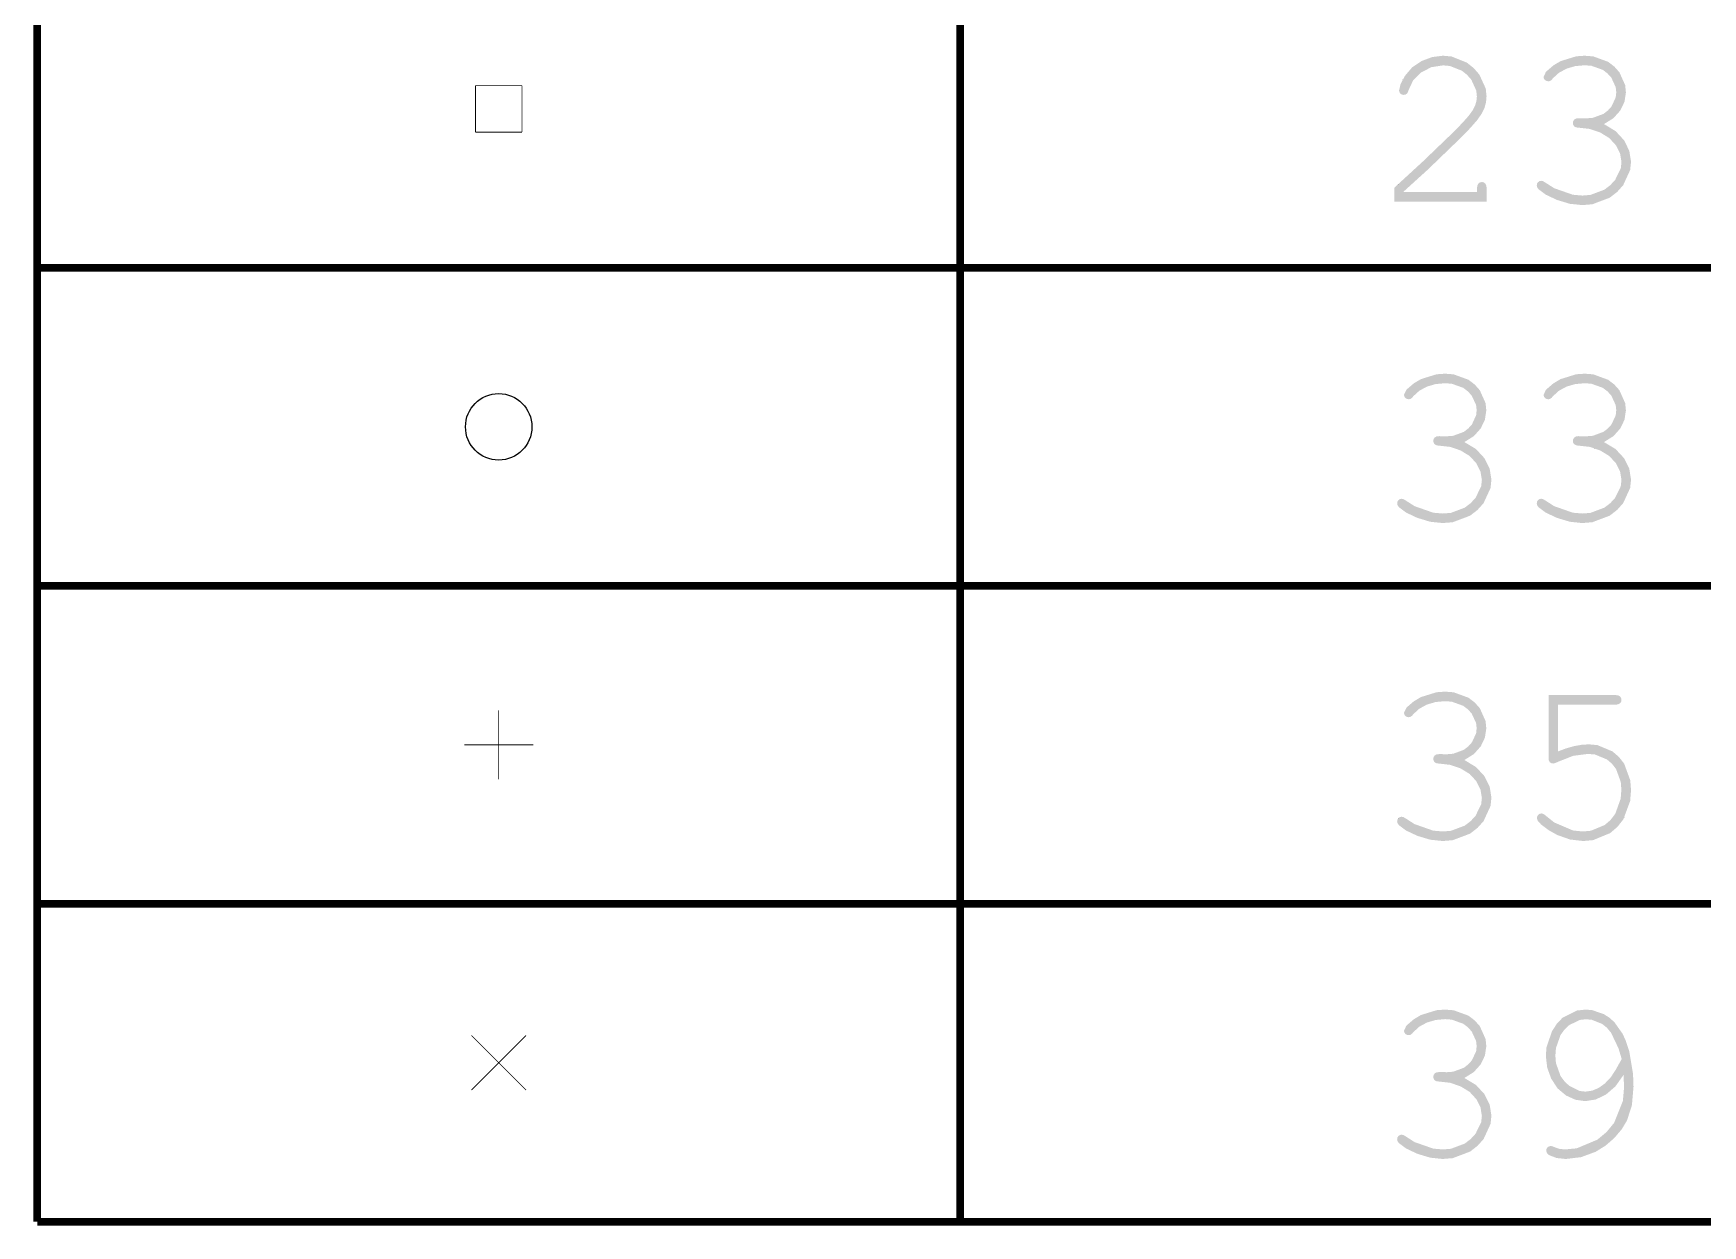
# Model space of a CAD drawing. Extents: x 0 to 8972, y -7 to 3200.
# Drawn here: x 2802 to 3650, y 2066 to 2671 of the extents above; entities that cross this region are included whole.
import ezdxf

# ---------------------------------------------------------------- set-up
doc = ezdxf.new("R2010")
doc.units = 0
doc.layers.add('DRILL_SYMBOLS', color=255, linetype='CONTINUOUS')

msp = doc.modelspace()

# ---------------------------------------------------------------- hatches: boundary and pattern name
at = {"layer": 'DRILL_SYMBOLS'}
for points in [[(3497.989055, 2590.679882), (3535.18685, 2590.679882), (3535.18685, 2592.583031), (3535.359882, 2594.068071), (3535.878898, 2595.062913), (3536.67189, 2595.625197), (3537.666693, 2595.812598), (3538.618268, 2595.625197), (3539.39685, 2595.062913), (3539.915866, 2594.068071), (3540.088898, 2592.583031), (3540.088898, 2585.835551), (3493.260039, 2585.835551), (3493.260039, 2592.986732), (3507.821969, 2606.366417), (3521.980197, 2619.976772), (3527.473346, 2625.527598), (3530.919213, 2629.377165), (3532.959331, 2632.195827), (3534.235276, 2634.654055), (3534.905709, 2636.939252), (3535.129173, 2639.238898), (3534.815591, 2642.263031), (3532.306929, 2647.770591), (3530.111811, 2650.254055), (3527.473346, 2652.348228), (3521.417913, 2654.741575), (3518.000906, 2655.040748), (3512.01752, 2654.132441), (3506.755039, 2651.40748), (3502.718071, 2647.341654), (3500.41122, 2642.410787), (3500.021969, 2641.271811), (3499.546181, 2640.622992), (3498.796457, 2640.190472), (3497.931378, 2640.046299), (3497.030276, 2640.212087), (3496.287756, 2640.709488), (3495.790354, 2641.437598), (3495.624528, 2642.295472), (3496.381457, 2645.553858), (3498.652283, 2649.792677), (3502.256693, 2654.017087), (3507.014567, 2657.232244), (3512.414016, 2659.265157), (3517.943228, 2659.942795), (3522.311811, 2659.549882), (3530.097402, 2656.406811), (3533.514409, 2653.656654), (3536.365512, 2650.409055), (3539.623937, 2643.286693), (3540.03122, 2639.41189), (3539.757283, 2636.203937), (3538.935472, 2633.269921), (3537.457638, 2630.34315), (3535.215709, 2627.156811), (3531.546378, 2622.997283), (3525.786496, 2617.150906), (3510.301811, 2602.199685), (3497.989055, 2591.025906)], [(3599.663031, 2625.224843), (3605.559921, 2621.670866), (3609.870827, 2617.006732), (3612.509252, 2611.67937), (3613.38874, 2606.135748), (3612.947205, 2601.909528), (3609.414843, 2594.224843), (3606.324055, 2590.766417), (3602.570039, 2587.852598), (3593.731929, 2584.522559), (3588.647874, 2584.106299), (3582.304094, 2584.769291), (3575.729567, 2586.758268), (3570.048976, 2589.439961), (3566.38689, 2592.179331), (3565.738071, 2593.130906), (3565.521811, 2594.140157), (3565.687598, 2595.005236), (3566.185039, 2595.754961), (3566.91311, 2596.273976), (3567.770984, 2596.447008), (3568.751378, 2596.230748), (3569.847126, 2595.581929), (3574.381535, 2592.680354), (3583.839567, 2589.364291), (3588.763228, 2588.949764), (3592.802008, 2589.279567), (3599.852283, 2591.918031), (3602.86378, 2594.226654), (3605.349055, 2596.939016), (3608.189331, 2602.807047), (3608.54437, 2605.962717), (3607.845118, 2610.244803), (3605.747323, 2614.440354), (3602.337559, 2618.152913), (3597.702244, 2620.986024), (3592.425354, 2622.781024), (3587.090787, 2623.37937), (3585.605748, 2623.545157), (3584.610906, 2624.042559), (3584.048622, 2624.813937), (3583.861181, 2625.801535), (3584.041417, 2626.75311), (3584.582087, 2627.531693), (3585.483189, 2628.050709), (3586.744724, 2628.22374), (3590.897047, 2628.166063), (3594.01311, 2628.414764), (3599.390906, 2630.404409), (3601.652717, 2632.145354), (3603.507165, 2634.214291), (3605.626575, 2638.827992), (3605.891535, 2641.372717), (3605.613976, 2644.003976), (3603.393661, 2648.790669), (3601.450866, 2650.946102), (3599.061102, 2652.762756), (3593.265157, 2654.838898), (3589.858976, 2655.098425), (3585.043465, 2654.665906), (3580.631614, 2653.368307), (3576.839764, 2651.320984), (3573.884094, 2648.639252), (3573.069488, 2647.709331), (3572.471181, 2647.226339), (3571.944921, 2647.031693), (3571.346575, 2646.966811), (3570.438268, 2647.132598), (3569.674134, 2647.630039), (3569.155079, 2648.35811), (3568.982087, 2649.215984), (3570.236417, 2651.825591), (3573.999449, 2655.040748), (3577.60748, 2657.185394), (3585.537244, 2659.636417), (3589.858976, 2659.942795), (3594.238386, 2659.598543), (3601.764449, 2656.844764), (3604.911102, 2654.435197), (3607.484685, 2651.549843), (3610.425906, 2644.989764), (3610.793543, 2641.315039), (3610.087087, 2636.600433), (3607.967677, 2632.145354), (3604.478583, 2628.252559)], [(3528.785394, 2463.80752), (3534.682244, 2460.253543), (3538.99315, 2455.589409), (3541.631575, 2450.262047), (3542.511063, 2444.718425), (3542.069528, 2440.492205), (3538.537165, 2432.80752), (3535.446378, 2429.349094), (3531.692362, 2426.435276), (3522.854252, 2423.105236), (3517.770197, 2422.688976), (3511.426417, 2423.351969), (3504.85189, 2425.340945), (3499.171299, 2428.022638), (3495.509213, 2430.762008), (3494.860394, 2431.713583), (3494.644134, 2432.722835), (3494.809921, 2433.587913), (3495.307362, 2434.337638), (3496.035433, 2434.856654), (3496.893307, 2435.029685), (3497.873701, 2434.813425), (3498.969449, 2434.164606), (3503.503858, 2431.263031), (3512.96189, 2427.946969), (3517.885551, 2427.532441), (3521.924331, 2427.862244), (3528.974606, 2430.500709), (3531.986102, 2432.809331), (3534.471378, 2435.521693), (3537.311654, 2441.389724), (3537.666693, 2444.545394), (3536.967441, 2448.82748), (3534.869685, 2453.023031), (3531.459882, 2456.735591), (3526.824567, 2459.568701), (3521.547677, 2461.363701), (3516.21311, 2461.962047), (3514.728071, 2462.127835), (3513.733228, 2462.625236), (3513.170945, 2463.396614), (3512.983504, 2464.384213), (3513.16374, 2465.335787), (3513.704409, 2466.11437), (3514.605512, 2466.633386), (3515.867087, 2466.806417), (3520.01937, 2466.74874), (3523.135433, 2466.997441), (3528.513228, 2468.987087), (3530.775039, 2470.728031), (3532.629488, 2472.796969), (3534.748898, 2477.410669), (3535.013858, 2479.955394), (3534.736299, 2482.586654), (3532.515984, 2487.373346), (3530.573189, 2489.52878), (3528.183425, 2491.345433), (3522.38748, 2493.421575), (3518.981299, 2493.681102), (3514.165787, 2493.248583), (3509.753937, 2491.950984), (3505.962087, 2489.903661), (3503.006417, 2487.221929), (3502.191811, 2486.292008), (3501.593504, 2485.809016), (3501.067244, 2485.61437), (3500.468898, 2485.549488), (3499.560591, 2485.715276), (3498.796457, 2486.212717), (3498.277402, 2486.940787), (3498.104409, 2487.798661), (3499.35874, 2490.408268), (3503.121772, 2493.623425), (3506.729803, 2495.768071), (3514.659567, 2498.219094), (3518.981299, 2498.525472), (3523.360709, 2498.18122), (3530.886772, 2495.427441), (3534.033425, 2493.017874), (3536.607008, 2490.13252), (3539.548228, 2483.572441), (3539.915866, 2479.897717), (3539.209409, 2475.18311), (3537.09, 2470.728031), (3533.600906, 2466.835236)], [(3599.663031, 2463.80752), (3605.559921, 2460.253543), (3609.870827, 2455.589409), (3612.509252, 2450.262047), (3613.38874, 2444.718425), (3612.947205, 2440.492205), (3609.414843, 2432.80752), (3606.324055, 2429.349094), (3602.570039, 2426.435276), (3593.731929, 2423.105236), (3588.647874, 2422.688976), (3582.304094, 2423.351969), (3575.729567, 2425.340945), (3570.048976, 2428.022638), (3566.38689, 2430.762008), (3565.738071, 2431.713583), (3565.521811, 2432.722835), (3565.687598, 2433.587913), (3566.185039, 2434.337638), (3566.91311, 2434.856654), (3567.770984, 2435.029685), (3568.751378, 2434.813425), (3569.847126, 2434.164606), (3574.381535, 2431.263031), (3583.839567, 2427.946969), (3588.763228, 2427.532441), (3592.802008, 2427.862244), (3599.852283, 2430.500709), (3602.86378, 2432.809331), (3605.349055, 2435.521693), (3608.189331, 2441.389724), (3608.54437, 2444.545394), (3607.845118, 2448.82748), (3605.747323, 2453.023031), (3602.337559, 2456.735591), (3597.702244, 2459.568701), (3592.425354, 2461.363701), (3587.090787, 2461.962047), (3585.605748, 2462.127835), (3584.610906, 2462.625236), (3584.048622, 2463.396614), (3583.861181, 2464.384213), (3584.041417, 2465.335787), (3584.582087, 2466.11437), (3585.483189, 2466.633386), (3586.744724, 2466.806417), (3590.897047, 2466.74874), (3594.01311, 2466.997441), (3599.390906, 2468.987087), (3601.652717, 2470.728031), (3603.507165, 2472.796969), (3605.626575, 2477.410669), (3605.891535, 2479.955394), (3605.613976, 2482.586654), (3603.393661, 2487.373346), (3601.450866, 2489.52878), (3599.061102, 2491.345433), (3593.265157, 2493.421575), (3589.858976, 2493.681102), (3585.043465, 2493.248583), (3580.631614, 2491.950984), (3576.839764, 2489.903661), (3573.884094, 2487.221929), (3573.069488, 2486.292008), (3572.471181, 2485.809016), (3571.944921, 2485.61437), (3571.346575, 2485.549488), (3570.438268, 2485.715276), (3569.674134, 2486.212717), (3569.155079, 2486.940787), (3568.982087, 2487.798661), (3570.236417, 2490.408268), (3573.999449, 2493.623425), (3577.60748, 2495.768071), (3585.537244, 2498.219094), (3589.858976, 2498.525472), (3594.238386, 2498.18122), (3601.764449, 2495.427441), (3604.911102, 2493.017874), (3607.484685, 2490.13252), (3610.425906, 2483.572441), (3610.793543, 2479.897717), (3610.087087, 2475.18311), (3607.967677, 2470.728031), (3604.478583, 2466.835236)], [(3528.785394, 2302.390197), (3534.682244, 2298.83622), (3538.99315, 2294.172087), (3541.631575, 2288.844724), (3542.511063, 2283.301102), (3542.069528, 2279.074882), (3538.537165, 2271.390197), (3535.446378, 2267.931772), (3531.692362, 2265.017953), (3522.854252, 2261.687913), (3517.770197, 2261.271654), (3511.426417, 2261.934646), (3504.85189, 2263.923622), (3499.171299, 2266.605315), (3495.509213, 2269.344685), (3494.860394, 2270.29626), (3494.644134, 2271.305512), (3494.809921, 2272.170591), (3495.307362, 2272.920315), (3496.035433, 2273.439331), (3496.893307, 2273.612362), (3497.873701, 2273.396102), (3498.969449, 2272.747283), (3503.503858, 2269.845709), (3512.96189, 2266.529646), (3517.885551, 2266.115118), (3521.924331, 2266.444921), (3528.974606, 2269.083386), (3531.986102, 2271.392008), (3534.471378, 2274.10437), (3537.311654, 2279.972402), (3537.666693, 2283.128071), (3536.967441, 2287.410157), (3534.869685, 2291.605709), (3531.459882, 2295.318268), (3526.824567, 2298.151378), (3521.547677, 2299.946378), (3516.21311, 2300.544724), (3514.728071, 2300.710512), (3513.733228, 2301.207913), (3513.170945, 2301.979291), (3512.983504, 2302.96689), (3513.16374, 2303.918465), (3513.704409, 2304.697047), (3514.605512, 2305.216063), (3515.867087, 2305.389094), (3520.01937, 2305.331417), (3523.135433, 2305.580118), (3528.513228, 2307.569764), (3530.775039, 2309.310709), (3532.629488, 2311.379646), (3534.748898, 2315.993346), (3535.013858, 2318.538071), (3534.736299, 2321.169331), (3532.515984, 2325.956024), (3530.573189, 2328.111457), (3528.183425, 2329.92811), (3522.38748, 2332.004252), (3518.981299, 2332.26378), (3514.165787, 2331.83126), (3509.753937, 2330.533661), (3505.962087, 2328.486339), (3503.006417, 2325.804606), (3502.191811, 2324.874685), (3501.593504, 2324.391693), (3501.067244, 2324.197047), (3500.468898, 2324.132165), (3499.560591, 2324.297953), (3498.796457, 2324.795394), (3498.277402, 2325.523465), (3498.104409, 2326.381339), (3499.35874, 2328.990945), (3503.121772, 2332.206102), (3506.729803, 2334.350748), (3514.659567, 2336.801772), (3518.981299, 2337.10815), (3523.360709, 2336.763898), (3530.886772, 2334.010118), (3534.033425, 2331.600551), (3536.607008, 2328.715197), (3539.548228, 2322.155118), (3539.915866, 2318.480394), (3539.209409, 2313.765787), (3537.09, 2309.310709), (3533.600906, 2305.417913)], [(3576.363976, 2330.475984), (3576.363976, 2306.773189), (3580.545118, 2308.33752), (3584.553228, 2309.454882), (3588.373937, 2310.125315), (3591.992795, 2310.34878), (3596.363189, 2309.948701), (3603.990197, 2306.747953), (3607.246772, 2303.947323), (3609.933898, 2300.494252), (3613.004882, 2292.074291), (3613.38874, 2287.107362), (3612.95622, 2281.614213), (3609.495945, 2272.271496), (3606.468228, 2268.421969), (3602.791693, 2265.293701), (3594.141063, 2261.718543), (3589.166929, 2261.271654), (3582.433819, 2262.035591), (3575.960276, 2264.327323), (3571.66378, 2266.720669), (3567.770984, 2269.633071), (3566.127362, 2271.377598), (3565.579488, 2272.804961), (3565.75248, 2273.76374), (3566.271535, 2274.563937), (3567.02126, 2275.104606), (3567.886339, 2275.284803), (3568.895551, 2275.025276), (3569.96248, 2274.246732), (3574.413976, 2270.689134), (3583.900827, 2266.623346), (3588.93626, 2266.115118), (3592.99122, 2266.477362), (3599.998268, 2269.375354), (3602.950315, 2271.911063), (3605.37248, 2275.04874), (3608.140709, 2282.762205), (3608.486732, 2287.338071), (3608.187559, 2291.232638), (3605.794213, 2297.821575), (3603.700039, 2300.515866), (3601.144488, 2302.698386), (3595.060197, 2305.192638), (3591.531457, 2305.504409), (3583.976535, 2304.509606), (3576.421614, 2301.525118), (3574.850079, 2300.833071), (3573.826417, 2300.602402), (3572.889291, 2300.775394), (3572.153976, 2301.294449), (3571.678189, 2302.130669), (3571.519606, 2303.255236), (3571.519606, 2335.377992), (3605.314803, 2335.377992), (3606.799843, 2335.205), (3607.794646, 2334.685945), (3608.356969, 2333.892992), (3608.54437, 2332.89815), (3608.356969, 2331.946575), (3607.794646, 2331.168031), (3606.799843, 2330.648976), (3605.314803, 2330.475984)], [(3528.785394, 2140.972874), (3534.682244, 2137.418898), (3538.99315, 2132.754764), (3541.631575, 2127.427402), (3542.511063, 2121.88378), (3542.069528, 2117.657559), (3538.537165, 2109.972874), (3535.446378, 2106.514449), (3531.692362, 2103.60063), (3522.854252, 2100.270591), (3517.770197, 2099.854331), (3511.426417, 2100.517323), (3504.85189, 2102.506299), (3499.171299, 2105.187992), (3495.509213, 2107.927362), (3494.860394, 2108.878937), (3494.644134, 2109.888189), (3494.809921, 2110.753268), (3495.307362, 2111.502992), (3496.035433, 2112.022008), (3496.893307, 2112.195039), (3497.873701, 2111.97878), (3498.969449, 2111.329961), (3503.503858, 2108.428386), (3512.96189, 2105.112323), (3517.885551, 2104.697795), (3521.924331, 2105.027598), (3528.974606, 2107.666063), (3531.986102, 2109.974685), (3534.471378, 2112.687047), (3537.311654, 2118.555079), (3537.666693, 2121.710748), (3536.967441, 2125.992835), (3534.869685, 2130.188386), (3531.459882, 2133.900945), (3526.824567, 2136.734055), (3521.547677, 2138.529055), (3516.21311, 2139.127402), (3514.728071, 2139.293189), (3513.733228, 2139.790591), (3513.170945, 2140.561969), (3512.983504, 2141.549567), (3513.16374, 2142.501142), (3513.704409, 2143.279724), (3514.605512, 2143.79874), (3515.867087, 2143.971772), (3520.01937, 2143.914094), (3523.135433, 2144.162795), (3528.513228, 2146.152441), (3530.775039, 2147.893386), (3532.629488, 2149.962323), (3534.748898, 2154.576024), (3535.013858, 2157.120748), (3534.736299, 2159.752008), (3532.515984, 2164.538701), (3530.573189, 2166.694134), (3528.183425, 2168.510787), (3522.38748, 2170.586929), (3518.981299, 2170.846457), (3514.165787, 2170.413937), (3509.753937, 2169.116339), (3505.962087, 2167.069016), (3503.006417, 2164.387283), (3502.191811, 2163.457362), (3501.593504, 2162.97437), (3501.067244, 2162.779724), (3500.468898, 2162.714843), (3499.560591, 2162.88063), (3498.796457, 2163.378071), (3498.277402, 2164.106142), (3498.104409, 2164.964016), (3499.35874, 2167.573622), (3503.121772, 2170.78878), (3506.729803, 2172.933425), (3514.659567, 2175.384449), (3518.981299, 2175.690827), (3523.360709, 2175.346575), (3530.886772, 2172.592795), (3534.033425, 2170.183228), (3536.607008, 2167.297874), (3539.548228, 2160.737795), (3539.915866, 2157.063071), (3539.209409, 2152.348465), (3537.09, 2147.893386), (3533.600906, 2144.000591)], [(3609.58248, 2142.53), (3605.48063, 2136.719646), (3600.672283, 2132.552913), (3595.445866, 2130.044213), (3590.089646, 2129.207992), (3585.151575, 2129.928858), (3580.372087, 2132.091535), (3576.154921, 2135.645512), (3572.903701, 2140.540315), (3570.827559, 2146.242559), (3570.135472, 2152.218701), (3570.479724, 2156.560276), (3573.233504, 2164.648622), (3575.643071, 2168.395433), (3578.629331, 2171.587165), (3585.996811, 2175.234843), (3590.378031, 2175.690827), (3593.593189, 2175.434882), (3599.590945, 2173.387598), (3602.373583, 2171.596181), (3604.932756, 2169.31815), (3609.142717, 2163.378071), (3608.659724, 2150.603937), (3607.039528, 2155.990748), (3603.247677, 2163.96378), (3601.075984, 2166.549961), (3598.71689, 2168.404449), (3593.425551, 2170.523858), (3590.493346, 2170.78878), (3587.501693, 2170.46437), (3582.080591, 2167.869173), (3579.65122, 2165.598386), (3577.60748, 2162.81937), (3575.271811, 2156.158346), (3574.979843, 2152.276378), (3575.271811, 2148.497126), (3577.60748, 2141.965906), (3579.65122, 2139.213898), (3582.062559, 2136.955709), (3587.339488, 2134.374961), (3590.205, 2134.052362), (3593.585984, 2134.513701), (3596.923661, 2135.897835), (3600.146063, 2138.204646), (3603.180984, 2141.434252), (3605.502244, 2144.966575), (3608.659724, 2150.603937), (3609.142717, 2163.378071), (3610.793543, 2159.715945), (3612.484055, 2154.525551), (3614.416024, 2142.933661), (3614.65752, 2136.532205), (3613.835709, 2127.131811), (3611.370276, 2119.461575), (3608.666929, 2114.92), (3604.939961, 2110.522559), (3600.434409, 2106.600945), (3595.395394, 2103.486693), (3587.984685, 2100.762441), (3580.285591, 2099.854331), (3575.570984, 2100.344331), (3571.807953, 2101.814252), (3570.683346, 2102.852323), (3570.308504, 2104.121102), (3570.481535, 2105.022205), (3571.000551, 2105.764724), (3571.764685, 2106.262126), (3572.673031, 2106.427913), (3573.523661, 2106.269331), (3574.691496, 2105.793543), (3577.113701, 2104.971732), (3579.88189, 2104.697795), (3585.807598, 2105.251063), (3596.361378, 2109.677323), (3600.989488, 2113.550315), (3604.849843, 2118.255906), (3609.261654, 2129.34315), (3609.81315, 2135.724803), (3609.755472, 2138.637205)]]:
    msp.add_hatch(color=7, dxfattribs=at).paths.add_polyline_path(points)

# ---------------------------------------------------------------- linework, layer by layer
at = {"layer": 'DRILL_SYMBOLS', "color": 7}
for points, const_width in [([(2804.212598, 3197.913386), (2804.212598, 2067.992126)], 3.937008), ([(3272.785669, 2875.07874), (3272.785669, 2067.992126)], 3.937008), ([(3497.989055, 2590.679882), (3535.18685, 2590.679882), (3535.18685, 2592.583031), (3535.359882, 2594.068071), (3535.878898, 2595.062913), (3536.67189, 2595.625197), (3537.666693, 2595.812598), (3538.618268, 2595.625197), (3539.39685, 2595.062913), (3539.915866, 2594.068071), (3540.088898, 2592.583031), (3540.088898, 2585.835551), (3493.260039, 2585.835551), (3493.260039, 2592.986732), (3507.821969, 2606.366417), (3521.980197, 2619.976772), (3527.473346, 2625.527598), (3530.919213, 2629.377165), (3532.959331, 2632.195827), (3534.235276, 2634.654055), (3534.905709, 2636.939252), (3535.129173, 2639.238898), (3534.815591, 2642.263031), (3532.306929, 2647.770591), (3530.111811, 2650.254055), (3527.473346, 2652.348228), (3521.417913, 2654.741575), (3518.000906, 2655.040748), (3512.01752, 2654.132441), (3506.755039, 2651.40748), (3502.718071, 2647.341654), (3500.41122, 2642.410787), (3500.021969, 2641.271811), (3499.546181, 2640.622992), (3498.796457, 2640.190472), (3497.931378, 2640.046299), (3497.030276, 2640.212087), (3496.287756, 2640.709488), (3495.790354, 2641.437598), (3495.624528, 2642.295472), (3496.381457, 2645.553858), (3498.652283, 2649.792677), (3502.256693, 2654.017087), (3507.014567, 2657.232244), (3512.414016, 2659.265157), (3517.943228, 2659.942795), (3522.311811, 2659.549882), (3530.097402, 2656.406811), (3533.514409, 2653.656654), (3536.365512, 2650.409055), (3539.623937, 2643.286693), (3540.03122, 2639.41189), (3539.757283, 2636.203937), (3538.935472, 2633.269921), (3537.457638, 2630.34315), (3535.215709, 2627.156811), (3531.546378, 2622.997283), (3525.786496, 2617.150906), (3510.301811, 2602.199685), (3497.989055, 2591.025906), (3497.989055, 2590.679882)], 0.000039), ([(3599.663031, 2625.224843), (3605.559921, 2621.670866), (3609.870827, 2617.006732), (3612.509252, 2611.67937), (3613.38874, 2606.135748), (3612.947205, 2601.909528), (3609.414843, 2594.224843), (3606.324055, 2590.766417), (3602.570039, 2587.852598), (3593.731929, 2584.522559), (3588.647874, 2584.106299), (3582.304094, 2584.769291), (3575.729567, 2586.758268), (3570.048976, 2589.439961), (3566.38689, 2592.179331), (3565.738071, 2593.130906), (3565.521811, 2594.140157), (3565.687598, 2595.005236), (3566.185039, 2595.754961), (3566.91311, 2596.273976), (3567.770984, 2596.447008), (3568.751378, 2596.230748), (3569.847126, 2595.581929), (3574.381535, 2592.680354), (3583.839567, 2589.364291), (3588.763228, 2588.949764), (3592.802008, 2589.279567), (3599.852283, 2591.918031), (3602.86378, 2594.226654), (3605.349055, 2596.939016), (3608.189331, 2602.807047), (3608.54437, 2605.962717), (3607.845118, 2610.244803), (3605.747323, 2614.440354), (3602.337559, 2618.152913), (3597.702244, 2620.986024), (3592.425354, 2622.781024), (3587.090787, 2623.37937), (3585.605748, 2623.545157), (3584.610906, 2624.042559), (3584.048622, 2624.813937), (3583.861181, 2625.801535), (3584.041417, 2626.75311), (3584.582087, 2627.531693), (3585.483189, 2628.050709), (3586.744724, 2628.22374), (3590.897047, 2628.166063), (3594.01311, 2628.414764), (3599.390906, 2630.404409), (3601.652717, 2632.145354), (3603.507165, 2634.214291), (3605.626575, 2638.827992), (3605.891535, 2641.372717), (3605.613976, 2644.003976), (3603.393661, 2648.790669), (3601.450866, 2650.946102), (3599.061102, 2652.762756), (3593.265157, 2654.838898), (3589.858976, 2655.098425), (3585.043465, 2654.665906), (3580.631614, 2653.368307), (3576.839764, 2651.320984), (3573.884094, 2648.639252), (3573.069488, 2647.709331), (3572.471181, 2647.226339), (3571.944921, 2647.031693), (3571.346575, 2646.966811), (3570.438268, 2647.132598), (3569.674134, 2647.630039), (3569.155079, 2648.35811), (3568.982087, 2649.215984), (3570.236417, 2651.825591), (3573.999449, 2655.040748), (3577.60748, 2657.185394), (3585.537244, 2659.636417), (3589.858976, 2659.942795), (3594.238386, 2659.598543), (3601.764449, 2656.844764), (3604.911102, 2654.435197), (3607.484685, 2651.549843), (3610.425906, 2644.989764), (3610.793543, 2641.315039), (3610.087087, 2636.600433), (3607.967677, 2632.145354), (3604.478583, 2628.252559), (3599.663031, 2625.224843)], 0.000039), ([(3050.310157, 2644.76378), (3026.68811, 2644.76378)], 0.393701), ([(3026.68811, 2644.76378), (3026.68811, 2621.141732)], 0.393701), ([(3050.310157, 2621.141732), (3050.310157, 2644.76378)], 0.393701), ([(3026.68811, 2621.141732), (3050.310157, 2621.141732)], 0.393701), ([(2804.212598, 2552.244094), (8969.797402, 2552.244094)], 3.937008), ([(3528.785394, 2463.80752), (3534.682244, 2460.253543), (3538.99315, 2455.589409), (3541.631575, 2450.262047), (3542.511063, 2444.718425), (3542.069528, 2440.492205), (3538.537165, 2432.80752), (3535.446378, 2429.349094), (3531.692362, 2426.435276), (3522.854252, 2423.105236), (3517.770197, 2422.688976), (3511.426417, 2423.351969), (3504.85189, 2425.340945), (3499.171299, 2428.022638), (3495.509213, 2430.762008), (3494.860394, 2431.713583), (3494.644134, 2432.722835), (3494.809921, 2433.587913), (3495.307362, 2434.337638), (3496.035433, 2434.856654), (3496.893307, 2435.029685), (3497.873701, 2434.813425), (3498.969449, 2434.164606), (3503.503858, 2431.263031), (3512.96189, 2427.946969), (3517.885551, 2427.532441), (3521.924331, 2427.862244), (3528.974606, 2430.500709), (3531.986102, 2432.809331), (3534.471378, 2435.521693), (3537.311654, 2441.389724), (3537.666693, 2444.545394), (3536.967441, 2448.82748), (3534.869685, 2453.023031), (3531.459882, 2456.735591), (3526.824567, 2459.568701), (3521.547677, 2461.363701), (3516.21311, 2461.962047), (3514.728071, 2462.127835), (3513.733228, 2462.625236), (3513.170945, 2463.396614), (3512.983504, 2464.384213), (3513.16374, 2465.335787), (3513.704409, 2466.11437), (3514.605512, 2466.633386), (3515.867087, 2466.806417), (3520.01937, 2466.74874), (3523.135433, 2466.997441), (3528.513228, 2468.987087), (3530.775039, 2470.728031), (3532.629488, 2472.796969), (3534.748898, 2477.410669), (3535.013858, 2479.955394), (3534.736299, 2482.586654), (3532.515984, 2487.373346), (3530.573189, 2489.52878), (3528.183425, 2491.345433), (3522.38748, 2493.421575), (3518.981299, 2493.681102), (3514.165787, 2493.248583), (3509.753937, 2491.950984), (3505.962087, 2489.903661), (3503.006417, 2487.221929), (3502.191811, 2486.292008), (3501.593504, 2485.809016), (3501.067244, 2485.61437), (3500.468898, 2485.549488), (3499.560591, 2485.715276), (3498.796457, 2486.212717), (3498.277402, 2486.940787), (3498.104409, 2487.798661), (3499.35874, 2490.408268), (3503.121772, 2493.623425), (3506.729803, 2495.768071), (3514.659567, 2498.219094), (3518.981299, 2498.525472), (3523.360709, 2498.18122), (3530.886772, 2495.427441), (3534.033425, 2493.017874), (3536.607008, 2490.13252), (3539.548228, 2483.572441), (3539.915866, 2479.897717), (3539.209409, 2475.18311), (3537.09, 2470.728031), (3533.600906, 2466.835236), (3528.785394, 2463.80752)], 0.000039), ([(3599.663031, 2463.80752), (3605.559921, 2460.253543), (3609.870827, 2455.589409), (3612.509252, 2450.262047), (3613.38874, 2444.718425), (3612.947205, 2440.492205), (3609.414843, 2432.80752), (3606.324055, 2429.349094), (3602.570039, 2426.435276), (3593.731929, 2423.105236), (3588.647874, 2422.688976), (3582.304094, 2423.351969), (3575.729567, 2425.340945), (3570.048976, 2428.022638), (3566.38689, 2430.762008), (3565.738071, 2431.713583), (3565.521811, 2432.722835), (3565.687598, 2433.587913), (3566.185039, 2434.337638), (3566.91311, 2434.856654), (3567.770984, 2435.029685), (3568.751378, 2434.813425), (3569.847126, 2434.164606), (3574.381535, 2431.263031), (3583.839567, 2427.946969), (3588.763228, 2427.532441), (3592.802008, 2427.862244), (3599.852283, 2430.500709), (3602.86378, 2432.809331), (3605.349055, 2435.521693), (3608.189331, 2441.389724), (3608.54437, 2444.545394), (3607.845118, 2448.82748), (3605.747323, 2453.023031), (3602.337559, 2456.735591), (3597.702244, 2459.568701), (3592.425354, 2461.363701), (3587.090787, 2461.962047), (3585.605748, 2462.127835), (3584.610906, 2462.625236), (3584.048622, 2463.396614), (3583.861181, 2464.384213), (3584.041417, 2465.335787), (3584.582087, 2466.11437), (3585.483189, 2466.633386), (3586.744724, 2466.806417), (3590.897047, 2466.74874), (3594.01311, 2466.997441), (3599.390906, 2468.987087), (3601.652717, 2470.728031), (3603.507165, 2472.796969), (3605.626575, 2477.410669), (3605.891535, 2479.955394), (3605.613976, 2482.586654), (3603.393661, 2487.373346), (3601.450866, 2489.52878), (3599.061102, 2491.345433), (3593.265157, 2493.421575), (3589.858976, 2493.681102), (3585.043465, 2493.248583), (3580.631614, 2491.950984), (3576.839764, 2489.903661), (3573.884094, 2487.221929), (3573.069488, 2486.292008), (3572.471181, 2485.809016), (3571.944921, 2485.61437), (3571.346575, 2485.549488), (3570.438268, 2485.715276), (3569.674134, 2486.212717), (3569.155079, 2486.940787), (3568.982087, 2487.798661), (3570.236417, 2490.408268), (3573.999449, 2493.623425), (3577.60748, 2495.768071), (3585.537244, 2498.219094), (3589.858976, 2498.525472), (3594.238386, 2498.18122), (3601.764449, 2495.427441), (3604.911102, 2493.017874), (3607.484685, 2490.13252), (3610.425906, 2483.572441), (3610.793543, 2479.897717), (3610.087087, 2475.18311), (3607.967677, 2470.728031), (3604.478583, 2466.835236), (3599.663031, 2463.80752)], 0.000039), ([(2804.212598, 2390.826772), (8969.797402, 2390.826772)], 3.937008), ([(3528.785394, 2302.390197), (3534.682244, 2298.83622), (3538.99315, 2294.172087), (3541.631575, 2288.844724), (3542.511063, 2283.301102), (3542.069528, 2279.074882), (3538.537165, 2271.390197), (3535.446378, 2267.931772), (3531.692362, 2265.017953), (3522.854252, 2261.687913), (3517.770197, 2261.271654), (3511.426417, 2261.934646), (3504.85189, 2263.923622), (3499.171299, 2266.605315), (3495.509213, 2269.344685), (3494.860394, 2270.29626), (3494.644134, 2271.305512), (3494.809921, 2272.170591), (3495.307362, 2272.920315), (3496.035433, 2273.439331), (3496.893307, 2273.612362), (3497.873701, 2273.396102), (3498.969449, 2272.747283), (3503.503858, 2269.845709), (3512.96189, 2266.529646), (3517.885551, 2266.115118), (3521.924331, 2266.444921), (3528.974606, 2269.083386), (3531.986102, 2271.392008), (3534.471378, 2274.10437), (3537.311654, 2279.972402), (3537.666693, 2283.128071), (3536.967441, 2287.410157), (3534.869685, 2291.605709), (3531.459882, 2295.318268), (3526.824567, 2298.151378), (3521.547677, 2299.946378), (3516.21311, 2300.544724), (3514.728071, 2300.710512), (3513.733228, 2301.207913), (3513.170945, 2301.979291), (3512.983504, 2302.96689), (3513.16374, 2303.918465), (3513.704409, 2304.697047), (3514.605512, 2305.216063), (3515.867087, 2305.389094), (3520.01937, 2305.331417), (3523.135433, 2305.580118), (3528.513228, 2307.569764), (3530.775039, 2309.310709), (3532.629488, 2311.379646), (3534.748898, 2315.993346), (3535.013858, 2318.538071), (3534.736299, 2321.169331), (3532.515984, 2325.956024), (3530.573189, 2328.111457), (3528.183425, 2329.92811), (3522.38748, 2332.004252), (3518.981299, 2332.26378), (3514.165787, 2331.83126), (3509.753937, 2330.533661), (3505.962087, 2328.486339), (3503.006417, 2325.804606), (3502.191811, 2324.874685), (3501.593504, 2324.391693), (3501.067244, 2324.197047), (3500.468898, 2324.132165), (3499.560591, 2324.297953), (3498.796457, 2324.795394), (3498.277402, 2325.523465), (3498.104409, 2326.381339), (3499.35874, 2328.990945), (3503.121772, 2332.206102), (3506.729803, 2334.350748), (3514.659567, 2336.801772), (3518.981299, 2337.10815), (3523.360709, 2336.763898), (3530.886772, 2334.010118), (3534.033425, 2331.600551), (3536.607008, 2328.715197), (3539.548228, 2322.155118), (3539.915866, 2318.480394), (3539.209409, 2313.765787), (3537.09, 2309.310709), (3533.600906, 2305.417913), (3528.785394, 2302.390197)], 0.000039), ([(3576.363976, 2330.475984), (3576.363976, 2306.773189), (3580.545118, 2308.33752), (3584.553228, 2309.454882), (3588.373937, 2310.125315), (3591.992795, 2310.34878), (3596.363189, 2309.948701), (3603.990197, 2306.747953), (3607.246772, 2303.947323), (3609.933898, 2300.494252), (3613.004882, 2292.074291), (3613.38874, 2287.107362), (3612.95622, 2281.614213), (3609.495945, 2272.271496), (3606.468228, 2268.421969), (3602.791693, 2265.293701), (3594.141063, 2261.718543), (3589.166929, 2261.271654), (3582.433819, 2262.035591), (3575.960276, 2264.327323), (3571.66378, 2266.720669), (3567.770984, 2269.633071), (3566.127362, 2271.377598), (3565.579488, 2272.804961), (3565.75248, 2273.76374), (3566.271535, 2274.563937), (3567.02126, 2275.104606), (3567.886339, 2275.284803), (3568.895551, 2275.025276), (3569.96248, 2274.246732), (3574.413976, 2270.689134), (3583.900827, 2266.623346), (3588.93626, 2266.115118), (3592.99122, 2266.477362), (3599.998268, 2269.375354), (3602.950315, 2271.911063), (3605.37248, 2275.04874), (3608.140709, 2282.762205), (3608.486732, 2287.338071), (3608.187559, 2291.232638), (3605.794213, 2297.821575), (3603.700039, 2300.515866), (3601.144488, 2302.698386), (3595.060197, 2305.192638), (3591.531457, 2305.504409), (3583.976535, 2304.509606), (3576.421614, 2301.525118), (3574.850079, 2300.833071), (3573.826417, 2300.602402), (3572.889291, 2300.775394), (3572.153976, 2301.294449), (3571.678189, 2302.130669), (3571.519606, 2303.255236), (3571.519606, 2335.377992), (3605.314803, 2335.377992), (3606.799843, 2335.205), (3607.794646, 2334.685945), (3608.356969, 2333.892992), (3608.54437, 2332.89815), (3608.356969, 2331.946575), (3607.794646, 2331.168031), (3606.799843, 2330.648976), (3605.314803, 2330.475984), (3576.363976, 2330.475984)], 0.000039), ([(3038.499134, 2292.61811), (3038.499134, 2327.61811)], 0.393701), ([(3020.999134, 2310.11811), (3055.999134, 2310.11811)], 0.393701), ([(2804.212598, 2229.409449), (8969.797402, 2229.409449)], 3.937008), ([(3528.785394, 2140.972874), (3534.682244, 2137.418898), (3538.99315, 2132.754764), (3541.631575, 2127.427402), (3542.511063, 2121.88378), (3542.069528, 2117.657559), (3538.537165, 2109.972874), (3535.446378, 2106.514449), (3531.692362, 2103.60063), (3522.854252, 2100.270591), (3517.770197, 2099.854331), (3511.426417, 2100.517323), (3504.85189, 2102.506299), (3499.171299, 2105.187992), (3495.509213, 2107.927362), (3494.860394, 2108.878937), (3494.644134, 2109.888189), (3494.809921, 2110.753268), (3495.307362, 2111.502992), (3496.035433, 2112.022008), (3496.893307, 2112.195039), (3497.873701, 2111.97878), (3498.969449, 2111.329961), (3503.503858, 2108.428386), (3512.96189, 2105.112323), (3517.885551, 2104.697795), (3521.924331, 2105.027598), (3528.974606, 2107.666063), (3531.986102, 2109.974685), (3534.471378, 2112.687047), (3537.311654, 2118.555079), (3537.666693, 2121.710748), (3536.967441, 2125.992835), (3534.869685, 2130.188386), (3531.459882, 2133.900945), (3526.824567, 2136.734055), (3521.547677, 2138.529055), (3516.21311, 2139.127402), (3514.728071, 2139.293189), (3513.733228, 2139.790591), (3513.170945, 2140.561969), (3512.983504, 2141.549567), (3513.16374, 2142.501142), (3513.704409, 2143.279724), (3514.605512, 2143.79874), (3515.867087, 2143.971772), (3520.01937, 2143.914094), (3523.135433, 2144.162795), (3528.513228, 2146.152441), (3530.775039, 2147.893386), (3532.629488, 2149.962323), (3534.748898, 2154.576024), (3535.013858, 2157.120748), (3534.736299, 2159.752008), (3532.515984, 2164.538701), (3530.573189, 2166.694134), (3528.183425, 2168.510787), (3522.38748, 2170.586929), (3518.981299, 2170.846457), (3514.165787, 2170.413937), (3509.753937, 2169.116339), (3505.962087, 2167.069016), (3503.006417, 2164.387283), (3502.191811, 2163.457362), (3501.593504, 2162.97437), (3501.067244, 2162.779724), (3500.468898, 2162.714843), (3499.560591, 2162.88063), (3498.796457, 2163.378071), (3498.277402, 2164.106142), (3498.104409, 2164.964016), (3499.35874, 2167.573622), (3503.121772, 2170.78878), (3506.729803, 2172.933425), (3514.659567, 2175.384449), (3518.981299, 2175.690827), (3523.360709, 2175.346575), (3530.886772, 2172.592795), (3534.033425, 2170.183228), (3536.607008, 2167.297874), (3539.548228, 2160.737795), (3539.915866, 2157.063071), (3539.209409, 2152.348465), (3537.09, 2147.893386), (3533.600906, 2144.000591), (3528.785394, 2140.972874)], 0.000039), ([(3609.58248, 2142.53), (3605.48063, 2136.719646), (3600.672283, 2132.552913), (3595.445866, 2130.044213), (3590.089646, 2129.207992), (3585.151575, 2129.928858), (3580.372087, 2132.091535), (3576.154921, 2135.645512), (3572.903701, 2140.540315), (3570.827559, 2146.242559), (3570.135472, 2152.218701), (3570.479724, 2156.560276), (3573.233504, 2164.648622), (3575.643071, 2168.395433), (3578.629331, 2171.587165), (3585.996811, 2175.234843), (3590.378031, 2175.690827), (3593.593189, 2175.434882), (3599.590945, 2173.387598), (3602.373583, 2171.596181), (3604.932756, 2169.31815), (3609.142717, 2163.378071), (3608.659724, 2150.603937), (3607.039528, 2155.990748), (3603.247677, 2163.96378), (3601.075984, 2166.549961), (3598.71689, 2168.404449), (3593.425551, 2170.523858), (3590.493346, 2170.78878), (3587.501693, 2170.46437), (3582.080591, 2167.869173), (3579.65122, 2165.598386), (3577.60748, 2162.81937), (3575.271811, 2156.158346), (3574.979843, 2152.276378), (3575.271811, 2148.497126), (3577.60748, 2141.965906), (3579.65122, 2139.213898), (3582.062559, 2136.955709), (3587.339488, 2134.374961), (3590.205, 2134.052362), (3593.585984, 2134.513701), (3596.923661, 2135.897835), (3600.146063, 2138.204646), (3603.180984, 2141.434252), (3605.502244, 2144.966575), (3608.659724, 2150.603937), (3609.142717, 2163.378071), (3610.793543, 2159.715945), (3612.484055, 2154.525551), (3614.416024, 2142.933661), (3614.65752, 2136.532205), (3613.835709, 2127.131811), (3611.370276, 2119.461575), (3608.666929, 2114.92), (3604.939961, 2110.522559), (3600.434409, 2106.600945), (3595.395394, 2103.486693), (3587.984685, 2100.762441), (3580.285591, 2099.854331), (3575.570984, 2100.344331), (3571.807953, 2101.814252), (3570.683346, 2102.852323), (3570.308504, 2104.121102), (3570.481535, 2105.022205), (3571.000551, 2105.764724), (3571.764685, 2106.262126), (3572.673031, 2106.427913), (3573.523661, 2106.269331), (3574.691496, 2105.793543), (3577.113701, 2104.971732), (3579.88189, 2104.697795), (3585.807598, 2105.251063), (3596.361378, 2109.677323), (3600.989488, 2113.550315), (3604.849843, 2118.255906), (3609.261654, 2129.34315), (3609.81315, 2135.724803), (3609.755472, 2138.637205), (3609.58248, 2142.53)], 0.000039), ([(3024.650472, 2162.549449), (3052.347795, 2134.852126)], 0.393701), ([(3024.650472, 2134.852126), (3052.347795, 2162.549449)], 0.393701), ([(2804.212598, 2067.992126), (8969.797402, 2067.992126)], 3.937008)]:
    msp.add_lwpolyline(points, dxfattribs=dict(at, const_width=const_width))
msp.add_circle((3038.499134, 2471.535433), 16.86185, dxfattribs=at)

doc.saveas('drawing.dxf')
